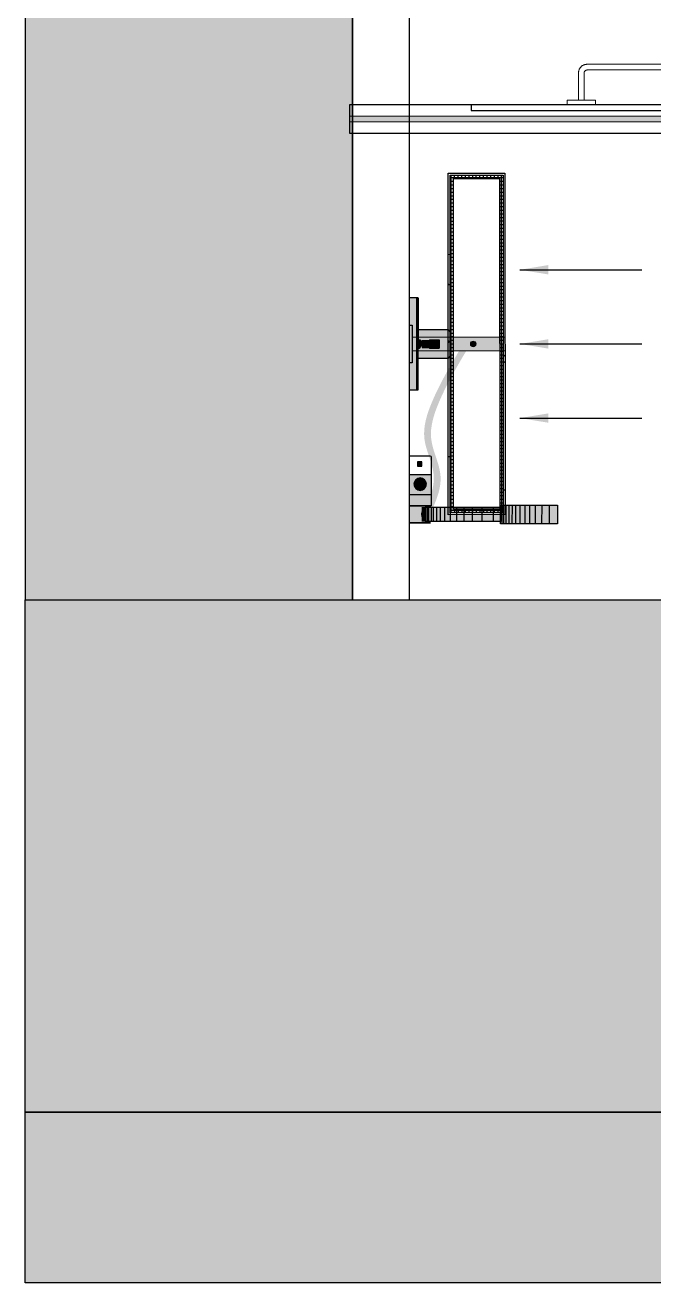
# Model space of a CAD drawing. Header units: millimetres. Extents: x 307301 to 459443, y -2888111 to -2805601.
# Drawn here: x 439948 to 441052, y -2882660 to -2880450 of the extents above; entities that cross this region are included whole.
import ezdxf

# ---------------------------------------------------------------- set-up
doc = ezdxf.new("R2010")
doc.units = ezdxf.units.MM
doc.header["$LTSCALE"] = 10
doc.header["$MEASUREMENT"] = 0
doc.linetypes.add('( Hidden )', pattern=[0.375, 0.25, -0.125])
doc.linetypes.add('DASHED', pattern=[19.049999999999997, 12.7, -6.349999999999998])
for name, color, linetype in [('BMA  furniture', 6, 'Continuous'), ('COL', 2, 'Continuous'), ('DT-HATCH', 7, 'Continuous'), ('DT-MEDIUM', 5, 'Continuous'), ('Furniture - Plan', 3, 'Continuous'), ('GLASS', 4, 'Continuous'), ('LELVEL DROP', 3, '( Hidden )'), ('PDA FURNITURE', 6, 'Continuous'), ('SANITARY WARE', 250, 'Continuous')]:
    doc.layers.add(name, color=color, linetype=linetype)
for name, color, linetype, lineweight in [('COLUMN HATCH', 252, 'Continuous', 5), ('DT-MEDIUM LIGHT', 6, 'Continuous', 15), ('FURNITURE', 46, 'Continuous', 9), ('PARTITION - BMA', 6, 'Continuous', 18)]:
    doc.layers.add(name, color=color, linetype=linetype, lineweight=lineweight)
doc.layers.add('MCPL-COLUMN-1', color=7, linetype='Continuous', true_color=0x00fa00)
doc.styles.add('ARIALNARROW', font='calibri.ttf')
doc.dimstyles.new('IMRAN', dxfattribs={"dimtxt": 40, "dimasz": 19, "dimexe": 10, "dimexo": 10, "dimgap": 0.01, "dimtad": 0, "dimdec": 0, "dimzin": 11, "dimtxsty": 'ARIALNARROW', "dimblk": 'ARCHTICK', "dimcen": 0.075, "dimclrd": 3, "dimclre": 8, "dimclrt": 6, "dimadec": 0, "dimazin": 0, "dimtfac": 0.75, "dimtdec": 0, "dimtmove": 1, "dimatfit": 2, "dimfxl": 54.5, "dimarcsym": 0})

# ---------------------------------------------------------------- blocks, each defined once
blk = doc.blocks.new('A$C492F6773')
at = {"color": 8, "linetype": 'DASHED', "ltscale": 5}
for p, q in [((289.4807218908972, 69.45628692768518), (289.4807218908972, 51.45628692768518)), ((280.4807218908972, 60.45628692768518), (298.4807218908973, 60.45628692768518))]:
    blk.add_line(p, q, dxfattribs=at)
at = {"layer": 'DT-MEDIUM', "color": 8, "linetype": 'DASHED', "ltscale": 10}
blk.add_lwpolyline([(-349.9999999999998, -8.53e-14), (350, 7.11e-14), (349.9999999999418, -9.999999999999927), (-349.9999999999998, -10.00000000000008)], close=True, dxfattribs=at)
at = {"layer": 'DT-MEDIUM LIGHT', "color": 8, "linetype": 'DASHED', "ltscale": 5, "elevation": 1.056387e-10}
blk.add_lwpolyline([(298.4807218908973, 60.45628692768518), (298.4807218908973, 8.000000000000043), (280.4807218908972, 8.000000000000043), (280.4807218908972, 60.45628692768518)], dxfattribs=at)
at = {"layer": 'DT-MEDIUM LIGHT', "color": 8, "linetype": 'DASHED', "ltscale": 5}
for points in [[(264.4212111474772, 4.26e-14), (264.4212111474772, 8.000000000000032), (314.4212111474772, 8.00000000000005), (314.4212111474772, 5.68e-14), (264.4212111474772, 4.26e-14)], [(-131.458501920977, -10.00000000000004), (-131.458501920977, -18.00000000000004), (-181.4585019209769, -18.00000000000006), (-181.4585019209769, -10.00000000000005), (-131.458501920977, -10.00000000000004)], [(264.4212111474772, -9.999999999999957), (264.4212111474772, -17.99999999999994), (314.4212111474772, -17.99999999999994), (314.4212111474772, -9.999999999999943), (264.4212111474772, -9.999999999999957)]]:
    blk.add_lwpolyline(points, close=True, dxfattribs=at)
at = {"layer": 'DT-MEDIUM LIGHT', "color": 8, "linetype": 'DASHED', "ltscale": 5, "elevation": -1.056387e-10}
blk.add_lwpolyline([(-151.5180126649209, -65.99064069369345, 0.4142135623730951), (-146.5180126649209, -70.99064069369345), (279.4807218914211, -70.99999999243299, 0.4142135623730951), (284.4807218914212, -65.99999999243298), (284.4807218909555, -17.99999999999994), (294.480721890839, -17.99999999999994), (294.4807218913047, -65.99999999243293, -0.4142135623730951), (279.4807218912465, -80.99999999266576), (-146.5180126653865, -80.99064069369345, -0.4142135623730951), (-161.5180126649209, -65.99064069369345), (-161.5180126652701, -18.00000000000004), (-151.5180126650373, -18.00000000000004)], format="xyb", close=True, dxfattribs=at)
at = {"layer": 'DT-MEDIUM LIGHT', "color": 8, "linetype": 'DASHED', "ltscale": 5}
blk.add_circle((289.4807218908972, 60.45628692768518), 9.000000000000002, dxfattribs=at)
blk = doc.blocks.new('A$C68CD5E65')
at = {"ltscale": 0.5}
h = blk.add_hatch(color=7, dxfattribs=at)
h.dxf.hatch_style = 1
edge = h.paths.add_edge_path()
edge.add_arc((639.4807218908973, 60.45628692768527), 9.000000000000002, 0, 360)
h = blk.add_hatch(color=7, dxfattribs=at)
h.dxf.hatch_style = 1
h.paths.add_polyline_path([(630.4807218908973, 60.45628692768527, 0.4142135623730951), (639.4807218908973, 51.45628692768528, 0.4142135623730951), (648.4807218908973, 60.45628692768527), (648.4807218908973, 8.000000000000128), (630.4807218908973, 8.000000000000128)])
h = blk.add_hatch(color=7, dxfattribs=at)
h.dxf.hatch_style = 1
h.paths.add_polyline_path([(614.4212111474773, 1.279e-13), (614.4212111474773, 8.00000000000012), (664.4212111474773, 8.000000000000135), (664.4212111474773, 1.35e-13)])
h = blk.add_hatch(color=7, dxfattribs=at)
h.dxf.hatch_style = 1
h.paths.add_polyline_path([(218.5414980790229, -9.999999999999957), (218.5414980790229, -17.99999999999996), (168.5414980790228, -17.99999999999996), (168.5414980790228, -9.999999999999973)])
h = blk.add_hatch(color=250)
h.dxf.hatch_style = 1
edge = h.paths.add_edge_path()
edge.add_arc((203.4819873350643, -65.99064069369338), 4.999999999999856, 540.0000000001685, 630.0000000001683)
edge.add_line((203.4819873350789, -70.9906406936934), (629.4807218914211, -70.99999999243288))
edge.add_arc((629.4807218914211, -65.99999999243288), 5.000000000000006, 630, 719.9999999995226)
edge.add_line((634.4807218914211, -65.99999999247471), (634.4212111475242, -17.9999999999952))
edge.add_line((634.4212111475282, -17.99999999999441), (644.4212111474334, -18.00000000000413))
edge.add_line((644.4212111474262, -18.00000000000531), (644.4807218912792, -65.99999999238207))
edge.add_arc((629.4874006647224, -66.00667876610336), 14.99332271409163, 269.9744776023066, 360.0255223986401, ccw=False)
edge.add_line((629.4807218912465, -80.9999999926657), (203.4819873345996, -80.99064069367881))
edge.add_arc((203.4819873348315, -65.9906406939262), 14.99999999975306, 539.9999999991123, 629.9999999991123, ccw=False)
edge.add_line((188.4819873350789, -65.99064069369338), (188.4819873347296, -17.99999999999996))
edge.add_line((188.4819873347296, -17.99999999999996), (198.4819873349625, -17.99999999999996))
edge.add_line((198.4819873349625, -17.99999999999996), (198.4819873350643, -65.99064069370823))
h = blk.add_hatch(color=7, dxfattribs=at)
h.dxf.hatch_style = 1
h.paths.add_polyline_path([(614.4212111474773, -9.999999999999874), (614.4212111474773, -17.99999999999986), (664.4212111474773, -17.99999999999986), (664.4212111474773, -9.999999999999863)])
at = {"layer": 'DT-HATCH', "ltscale": 5}
h = blk.add_hatch(color=4, dxfattribs=at)
h.dxf.hatch_style = 1
h.paths.add_polyline_path([(700, -5.25944e-11), (699.9999999999417, -10.00000000005259), (0, -10), (0, 0)])
at = {"color": 8, "ltscale": 5}
for p, q in [((639.4807218908973, 69.45628692768527), (639.4807218908973, 51.45628692768528)), ((630.4807218908973, 60.45628692768527), (648.4807218908973, 60.45628692768527))]:
    blk.add_line(p, q, dxfattribs=at)
at = {"layer": 'DT-MEDIUM', "color": 134, "ltscale": 10}
blk.add_lwpolyline([(0, 0), (700, 1.563e-13), (699.9999999999417, -9.999999999999844), (0, -10)], close=True, dxfattribs=at)
at = {"layer": 'DT-MEDIUM LIGHT', "ltscale": 5, "elevation": 1.056387e-10}
blk.add_lwpolyline([(648.4807218908973, 60.45628692768527), (648.4807218908973, 8.000000000000128), (630.4807218908973, 8.000000000000128), (630.4807218908973, 60.45628692768527)], dxfattribs=at)
at = {"layer": 'DT-MEDIUM LIGHT', "ltscale": 5}
for points in [[(614.4212111474773, 1.279e-13), (614.4212111474773, 8.00000000000012), (664.4212111474773, 8.000000000000135), (664.4212111474773, 1.35e-13), (614.4212111474773, 1.279e-13)], [(218.5414980790229, -9.999999999999957), (218.5414980790229, -17.99999999999996), (168.5414980790228, -17.99999999999996), (168.5414980790228, -9.999999999999973), (218.5414980790229, -9.999999999999957)], [(614.4212111474773, -9.999999999999874), (614.4212111474773, -17.99999999999986), (664.4212111474773, -17.99999999999986), (664.4212111474773, -9.999999999999863), (614.4212111474773, -9.999999999999874)]]:
    blk.add_lwpolyline(points, close=True, dxfattribs=at)
at = {"layer": 'DT-MEDIUM LIGHT', "ltscale": 5, "elevation": -1.056387e-10}
blk.add_lwpolyline([(198.4819873350789, -65.99064069369338, 0.4142135623730951), (203.4819873350789, -70.9906406936934), (629.4807218914211, -70.99999999243288, 0.4142135623730951), (634.4807218914211, -65.99999999243288), (634.4807218909552, -17.99999999999986), (644.480721890839, -17.99999999999986), (644.4807218913048, -65.99999999243286, -0.4142135623730951), (629.4807218912465, -80.9999999926657), (203.4819873346132, -80.99064069369336, -0.4142135623730951), (188.4819873350789, -65.99064069369338), (188.4819873347296, -17.99999999999996), (198.4819873349625, -17.99999999999996)], format="xyb", close=True, dxfattribs=at)
at = {"layer": 'DT-MEDIUM LIGHT', "ltscale": 5}
blk.add_circle((639.4807218908973, 60.45628692768527), 9.000000000000002, dxfattribs=at)
blk = doc.blocks.new('4324WREWR')
at = {"layer": 'LELVEL DROP'}
h = blk.add_hatch(dxfattribs=at)
h.set_pattern_fill('ANSI31', color=8, scale=20, angle=90)
h.set_pattern_definition([(135, (4991517.37325639, -51780.23172533928), (-1.767766952966368, -1.767766952966368), [])])
h.paths.add_polyline_path([(4991519.395628428, -51773.42475429759), (4991542.37325639, -51773.42475429759), (4991542.37325639, -51768.23172533929), (4991519.395628428, -51768.23172533929)])
h = blk.add_hatch(dxfattribs=at)
h.set_pattern_fill('ANSI31', color=8, scale=20, angle=90)
h.set_pattern_definition([(135, (4991492.37325639, -51792.19350899453), (-1.767766952966368, -1.767766952966368), [])])
h.paths.add_polyline_path([(4991492.37325639, -51785.38653795281), (4991519.348469418, -51785.38653795281), (4991519.348469418, -51780.19350899453), (4991492.37325639, -51780.19350899453)])
at = {"layer": 'LELVEL DROP', "color": 3, "linetype": 'ByBlock', "const_width": 4}
blk.add_lwpolyline([(4991492.37325639, -51778.09160512242), (4991517.37325639, -51778.09160512242), (4991517.37325639, -51766.09160512242), (4991542.37325639, -51766.09160512242)], dxfattribs=at)
blk = doc.blocks.new('A$C3893b7c6')
at = {"layer": 'LELVEL DROP', "xscale": -4.578888891557957, "yscale": 4.578888891557957, "zscale": 4.578888891557957, "rotation": 179.4065631489064}
blk.add_blockref('4324WREWR', (-22856832.52043127, -297.4572350678209), dxfattribs=at)
blk = doc.blocks.new('A$Cab26091c')
at = {"layer": 'DT-HATCH', "ltscale": 5}
h = blk.add_hatch(color=4, dxfattribs=at)
h.dxf.hatch_style = 1
h.paths.add_polyline_path([(0, -19.87499734899029), (1369.99905440188, -19.87499734899029), (1369.99905440188, -29.87499001761898), (0, -29.87499001761898)])
at = {"layer": 'Furniture - Plan', "color": 132, "lineweight": 15, "ltscale": 2.5, "elevation": 0.0003958036140299999}
blk.add_lwpolyline([(0, -19.87499734899029), (1369.99905440188, -19.87499734899029), (1369.99905440188, -29.87499001761898), (0, -29.87499001761898)], close=True, dxfattribs=at)
at = {"layer": 'GLASS'}
blk.add_lwpolyline([(1519.995353227481, -50.00000000139698), (0, -50), (0, 0), (1519.995353227481, -1.396983861923218e-09)], close=True, dxfattribs=at)
at = {"layer": 'PARTITION - BMA', "color": 12, "true_color": 0xb80000, "const_width": 2.116684901462416, "elevation": 93.42750714749054}
blk.add_lwpolyline([(1080.760210013017, -147.7566058831289), (1269.480600052048, -147.7757808906026), (1249.710274853278, -140.1925815814175)], dxfattribs=at)
at = {"color": 6}
for name, p in [('A$C492F6773', (563.4958365424536, -40.12498799106106, -0.0003958036140299999)), ('A$C68CD5E65', (584.5703358543105, -40.12498799106106, -0.0003958036140299999))]:
    blk.add_blockref(name, p, dxfattribs=at)
at = {"layer": 'Furniture - Plan', "color": 3, "rotation": 90.5934368490764}
blk.add_blockref('A$C3893b7c6', (1445.321166391659, -29.87499002320692, 0.0003958036140299999), dxfattribs=at)
blk = doc.blocks.new('A$C9a3b0c70')
at = {"layer": 'COLUMN HATCH'}
h = blk.add_hatch(color=252, dxfattribs=at)
h.dxf.hatch_style = 1
h.paths.add_polyline_path([(6399.180065273307, 21922.26572092995), (7079.936428858433, 21922.2656982569), (7079.881556202658, 22222.26569825877), (5679.884550672956, 22222.26569825877), (5679.939411646221, 21922.26569942012)])
h = blk.add_hatch(color=252, dxfattribs=at)
h.dxf.hatch_style = 1
h.paths.add_polyline_path([(6399.234926246572, 21022.26572209178), (7079.991289831698, 21022.26569941873), (7079.936417175923, 21922.26569942012), (5679.939411646221, 21922.26569942012), (5679.994272619486, 21022.26570058195)])
h = blk.add_hatch(color=252, dxfattribs=at)
h.dxf.hatch_style = 1
h.paths.add_polyline_path([(6254.766249730252, 21022.26570910867), (5679.920297539327, 21022.26570910867), (5679.920297539327, 19532.26569942012), (6254.766249730252, 19532.26569942012)])
at = {"layer": 'COL', "elevation": 0.05547479510309496}
for points in [[(6399.180065273307, 21922.26572092995), (7079.936428858433, 21922.2656982569), (7079.881556202658, 22222.26569825877), (5679.884550672956, 22222.26569825877), (5679.939411646221, 21922.26569942012), (6399.180065273307, 21922.26572092995)], [(6399.234926246572, 21022.26572209178), (7079.991289831698, 21022.26569941873), (7079.936417175923, 21922.26569942012), (5679.939411646221, 21922.26569942012), (5679.994272619486, 21022.26570058195), (6399.234926246572, 21022.26572209178)], [(5679.916095389053, 21022.26570910867), (6254.766249730252, 21022.26571111707), (6254.865300939418, 19532.26570042409), (5680.015146597754, 19532.26569841616)]]:
    blk.add_lwpolyline(points, close=True, dxfattribs=at)
blk = doc.blocks.new('_ArchTick')
at = {"color": 0, "linetype": 'ByBlock', "const_width": 0.15}
blk.add_lwpolyline([(-0.5, -0.5), (0.5, 0.5)], dxfattribs=at)
blk = doc.blocks.new('DHDHD')
at = {"layer": 'Furniture - Plan', "ltscale": 0.01}
h = blk.add_hatch(color=250, dxfattribs=at)
h.dxf.hatch_style = 1
h.set_gradient(color1=(51, 51, 51), color2=(105, 105, 105), one_color=1, tint=0.4099999964237213, name='INVCYLINDER')
h.paths.add_polyline_path([(1413997.725998626, -237835.3289635451), (1413996.879467418, -237835.3293484697, 0.4142135623730951), (1413995.879922229, -237836.3298030745), (1413995.95313024, -237997.3297864303, 0.4142135623730951), (1413996.953584844, -237998.3293316188), (1413997.800116052, -237998.3289466941)])
h = blk.add_hatch(color=250, dxfattribs=at)
h.dxf.hatch_style = 1
h.set_gradient(color1=(51, 51, 51), color2=(105, 105, 105), one_color=1, tint=0.4099999964237213, name='INVCYLINDER')
h.paths.add_polyline_path([(1413997.725998626, -237835.3289635451), (1414010.87946597, -237835.3229825558), (1414010.953583397, -237998.3229657049), (1413997.800116052, -237998.3289466941)])
h = blk.add_hatch(color=250, dxfattribs=at)
h.dxf.hatch_style = 1
h.set_gradient(color1=(51, 51, 51), color2=(105, 105, 105), one_color=1, tint=0.4099999964237213, name='INVCYLINDER')
edge = h.paths.add_edge_path()
edge.add_line((1413995.905158531, -237891.8297973369), (1413995.927893938, -237941.8297921679))
edge.add_line((1413995.927893938, -237941.8297921679), (1413944.92789921, -237941.852982283))
edge.add_arc((1413944.925170962, -237935.8529829033), 6, -179.97394714177858, -89.97394714177858, ccw=False)
edge.add_line((1413938.925171582, -237935.8557111522), (1413938.907892673, -237897.8557150806))
edge.add_arc((1413944.907892052, -237897.8529868318), 6, 90.02605285822148, 180.0260528582215, ccw=False)
edge.add_line((1413944.905163803, -237891.852987452), (1413995.905158531, -237891.8297973369))
h = blk.add_hatch(color=252, dxfattribs=at)
h.dxf.hatch_style = 1
h.set_gradient(color1=(132, 132, 132), one_color=1, tint=1, name='CURVED')
h.paths.add_polyline_path([(1414010.901504803, -237883.7910613418), (1414005.963830224, -237883.7933065429), (1414005.993869986, -237949.8571321197), (1414010.931544565, -237949.8548869187)])
h = blk.add_hatch(color=250, dxfattribs=at)
h.dxf.hatch_style = 1
h.set_gradient(color1=(51, 51, 51), color2=(105, 105, 105), one_color=1, tint=0.4099999964237213, name='INVCYLINDER')
h.paths.add_polyline_path([(1413842.973361658, -237904.7920166966), (1413842.984372253, -237929.0066568196), (1414005.984355402, -237928.9325393928), (1414005.973344807, -237904.7178992698)])
h = blk.add_hatch(color=250, dxfattribs=at)
h.dxf.hatch_style = 1
h.set_gradient(color1=(51, 51, 51), color2=(105, 105, 105), one_color=1, tint=0.4099999964237213, name='INVCYLINDER')
edge = h.paths.add_edge_path()
edge.add_arc((1413898.978861167, -237916.8738731022), 5, 0, 360)
h = blk.add_hatch(color=250, dxfattribs=at)
h.dxf.hatch_style = 1
h.set_gradient(color1=(51, 51, 51), color2=(105, 105, 105), one_color=1, tint=0.4099999964237213, name='INVCYLINDER')
h.paths.add_polyline_path([(1413958.919940371, -237924.3466181782), (1413975.37663453, -237924.3391351847), (1413975.369813907, -237909.3391367354), (1413958.913119748, -237909.3466197289)])
h = blk.add_hatch(color=250, dxfattribs=at)
h.dxf.hatch_style = 1
h.set_gradient(color1=(51, 51, 51), color2=(105, 105, 105), one_color=1, tint=0.4099999964237213, name='INVCYLINDER')
h.paths.add_polyline_path([(1413975.369813907, -237909.3391367354), (1413975.37663453, -237924.3391351847), (1413976.909096427, -237922.8052790074), (1413976.903670085, -237910.8715986327)])
h = blk.add_hatch(color=250, dxfattribs=at)
h.dxf.hatch_style = 1
h.set_gradient(color1=(51, 51, 51), color2=(105, 105, 105), one_color=1, tint=0.4099999964237213, name='INVCYLINDER')
h.paths.add_polyline_path([(1413976.903670085, -237910.8715986327), (1413988.792024568, -237910.8661929006), (1413988.791976047, -237910.7594846268), (1413988.797439692, -237922.7752016542), (1413988.796535845, -237920.7874512334), (1413988.79745091, -237922.7998732752), (1413976.909096427, -237922.8052790074)])
h = blk.add_hatch(color=250, dxfattribs=at)
h.dxf.hatch_style = 1
h.set_gradient(color1=(51, 51, 51), color2=(105, 105, 105), one_color=1, tint=0.4099999964237213, name='INVCYLINDER')
edge = h.paths.add_edge_path()
edge.add_line((1413992.610472975, -237928.0993459093), (1413992.594866435, -237928.0699076217))
edge.add_arc((1413993.486067235, -237927.6162986107), 1.000000000091767, 206.9754712052001, 208.8846157496298)
edge = h.paths.add_edge_path()
edge.add_line((1413993.484573338, -237924.3309013566), (1413995.919936545, -237924.3297939771))
edge.add_line((1413995.919936545, -237924.3297939771), (1413995.913115923, -237909.3297955278))
edge.add_line((1413995.913115923, -237909.3297955278), (1413993.477752716, -237909.3309029074))
edge.add_arc((1413993.478207424, -237910.330902804), 0.999999999985448, 90.02605285822148, 151.1674899426624)
edge.add_line((1413992.602174236, -237909.8486519844), (1413990.057862962, -237914.4705230661))
edge.add_arc((1413989.181829774, -237913.9882722465), 0.999999999979274, -112.82802677992322, -28.83251005697241, ccw=False)
edge.add_line((1413988.793863296, -237914.9099457308), (1413988.795491087, -237918.4898045035))
edge.add_line((1413988.795491087, -237918.4898045035), (1413989.183876577, -237918.4896279014))
edge.add_arc((1413989.184331285, -237919.489627798), 0.9999999999797871, 28.884615764831324, 90.02605285988898, ccw=False)
edge.add_line((1413990.059925545, -237919.0065804993), (1413992.60852437, -237923.8139487581))
edge.add_arc((1413993.48411863, -237923.3309014601), 0.9999999999636202, 208.8846157151608, 270.0260528582214)
h = blk.add_hatch(color=250, dxfattribs=at)
h.dxf.hatch_style = 1
h.set_gradient(color1=(51, 51, 51), color2=(105, 105, 105), one_color=1, tint=0.4099999964237213, name='INVCYLINDER')
h.paths.add_polyline_path([(1413989.014267676, -238131.7856010717), (1413997.014266849, -238131.7819634065), (1413997.010629184, -238123.7819642336), (1413989.010630011, -238123.7856018987)])
h = blk.add_hatch(color=250, dxfattribs=at)
h.dxf.hatch_style = 1
h.set_gradient(color1=(51, 51, 51), color2=(105, 105, 105), one_color=1, tint=0.4099999964237213, name='INVCYLINDER')
h.paths.add_polyline_path([(1413973.020851398, -238146.2682432884), (1413973.045860345, -238201.2682376025), (1414011.045856417, -238201.2509586932), (1414011.020847469, -238146.2509643791)])
h = blk.add_hatch(color=250, dxfattribs=at)
h.dxf.hatch_style = 1
h.set_gradient(color1=(51, 51, 51), color2=(105, 105, 105), one_color=1, tint=0.4099999964237213, name='INVCYLINDER')
h.paths.add_polyline_path([(1413973.020851398, -238146.2682432884), (1413973.045860345, -238201.2682376025), (1414011.045856417, -238201.2509586932), (1414011.020847469, -238146.2509643791)])
h = blk.add_hatch(color=250, dxfattribs=at)
h.dxf.hatch_style = 1
h.set_gradient(color1=(51, 51, 51), color2=(105, 105, 105), one_color=1, tint=0.4099999964237213, name='INVCYLINDER')
h.paths.add_polyline_path([(1414003.028579472, -238163.2596020763, 1), (1413981.028579472, -238163.2596020763, 1)])
h = blk.add_hatch(color=250, dxfattribs=at)
h.dxf.hatch_style = 1
h.set_gradient(color1=(51, 51, 51), color2=(105, 105, 105), one_color=1, tint=0.4099999964237213, name='INVCYLINDER')
h.paths.add_polyline_path([(1413751.100765178, -238199.9223660164), (1413751.115770546, -238232.9223626049), (1413851.115760209, -238232.8768917909), (1413851.10075484, -238199.8768952024)])
h = blk.add_hatch(color=250, dxfattribs=at)
h.dxf.hatch_style = 1
h.set_gradient(color1=(51, 51, 51), color2=(105, 105, 105), one_color=1, tint=0.4099999964237213, name='INVCYLINDER')
edge = h.paths.add_edge_path()
edge.add_line((1413851.113941376, -238228.8768922044), (1413982.31249789, -238228.8172351466))
edge.add_arc((1413974.09011309, -238216.2499880703), 15.01809944291388, 303.1955586434722, 415.8792833828648)
edge.add_line((1413982.514341197, -238203.8171407823), (1413851.102573673, -238203.8768947889))
edge.add_line((1413851.102573673, -238203.8768947889), (1413851.113941376, -238228.8768922044))
h = blk.add_hatch(color=250, dxfattribs=at)
h.dxf.hatch_style = 1
h.set_gradient(color1=(51, 51, 51), color2=(105, 105, 105), one_color=1, tint=0.4099999964237213, name='INVCYLINDER')
edge = h.paths.add_edge_path()
edge.add_arc((1414009.058603816, -238229.2856552987), 1.999999999961897, 280.5730940889928, 360.0260528603574)
edge.add_line((1414011.058603609, -238229.2847458823), (1414011.045856417, -238201.2509586932))
edge.add_line((1414011.045856417, -238201.2509586932), (1413975.120740758, -238201.2672941374))
edge.add_arc((1413974.09011309, -238216.2499880703), 15.01809944284643, -89.5980567149648, 86.06494390156871, ccw=False)
edge.add_line((1413974.195467704, -238231.2677179681), (1414009.42558331, -238231.2516985461))
at = {"layer": 'SANITARY WARE', "ltscale": 0.01}
h = blk.add_hatch(color=252, dxfattribs=at)
h.dxf.hatch_style = 1
h.set_gradient(color1=(132, 132, 132), one_color=1, tint=1, name='CURVED')
edge = h.paths.add_edge_path()
edge.add_line((1413923.138960953, -237928.0182731804), (1413911.122465267, -237928.9756738709))
edge.add_spline(control_points=[(1413911.122465267, -237928.9756738709), (1413928.221523231, -237957.8891902363), (1413956.470188059, -238005.6560458446), (1413982.294988826, -238083.6231123546), (1413943.330097934, -238153.0232827526), (1413967.442313933, -238200.9446169309), (1413981.233717708, -238228.3540623796)], knot_values=[0, 0, 0, 0, 101.8203676769393, 168.2133276132845, 232.5017241995299, 318.4084548010587, 318.4084548010587, 318.4084548010587, 318.4084548010587], degree=3, periodic=0)
edge.add_line((1413981.233717708, -238228.3540623796), (1413993.250213393, -238227.3966616891))
edge.add_spline(control_points=[(1413993.250213393, -238227.3966616891), (1413979.458809618, -238199.9872162404), (1413955.346593619, -238152.0658820621), (1413994.311484511, -238082.6657116641), (1413968.486683744, -238004.6986451542), (1413940.238018916, -237956.9317895457), (1413923.138960953, -237928.0182731804)], knot_values=[0, 0, 0, 0, 85.9067306015288, 150.1951271877743, 216.5880871241194, 318.4084548010587, 318.4084548010587, 318.4084548010587, 318.4084548010587], degree=3, periodic=0)
at = {"layer": 'BMA  furniture', "color": 3, "ltscale": 0.01}
blk.add_lwpolyline([(1414010.901504803, -237883.7910613418), (1414005.963830224, -237883.7933065429), (1414005.993869986, -237949.8571321197), (1414010.931544565, -237949.8548869187)], close=True, dxfattribs=at)
at = {"layer": 'FURNITURE', "color": 6}
blk.add_lwpolyline([(1413842.973361658, -237904.7920166966), (1413842.984372253, -237929.0066568196), (1414005.984355402, -237928.9325393928), (1414005.973344807, -237904.7178992698)], close=True, dxfattribs=at)
at = {"layer": 'FURNITURE'}
blk.add_circle((1413898.978861167, -237916.8738731022), 5, dxfattribs=at)
at = {"layer": 'Furniture - Plan', "color": 252, "ltscale": 0.01}
blk.add_lwpolyline([(1413997.010629184, -238123.7819642336), (1413997.014266849, -238131.7819634065), (1413989.014267676, -238131.7856010717), (1413989.010630011, -238123.7856018987)], close=True, dxfattribs=at)
at = {"layer": 'SANITARY WARE', "color": 6, "ltscale": 0.5}
for p, q in [((1413975.369813907, -237909.3391367354), (1413958.913119748, -237909.3466197289)), ((1413958.913119748, -237909.3466197289), (1413958.919940371, -237924.3466181782)), ((1413975.369813907, -237909.3391367354), (1413975.37663453, -237924.3391351847)), ((1413975.37663453, -237924.3391351847), (1413958.919940371, -237924.3466181782))]:
    blk.add_line(p, q, dxfattribs=at)
at = {"layer": 'SANITARY WARE', "color": 3, "ltscale": 0.5}
for p, q in [((1413976.903670085, -237910.8715986327), (1413975.369813907, -237909.3391367354)), ((1413988.792024568, -237910.8661929006), (1413976.903670085, -237910.8715986327)), ((1413976.903670085, -237910.8715986327), (1413976.909096427, -237922.8052790074)), ((1413988.793898992, -237914.9884487452), (1413988.792024568, -237910.8661929006)), ((1413988.793898992, -237914.9884487452), (1413988.795491087, -237918.4898045035)), ((1413989.183876577, -237918.4896279014), (1413988.795491087, -237918.4898045035)), ((1413988.795491087, -237918.4898045035), (1413988.79736551, -237922.612060348)), ((1413992.602174236, -237909.8486519844), (1413990.057862962, -237914.4705230661)), ((1413992.60852437, -237923.8139487589), (1413990.059925545, -237919.0065804992)), ((1413995.913115923, -237909.3297955278), (1413993.477752716, -237909.3309029074)), ((1413958.919940371, -237924.3466181782), (1413974.474331998, -237924.339545469)), ((1413976.909096427, -237922.8052790074), (1413975.37663453, -237924.3391351847)), ((1413988.79745091, -237922.7998732752), (1413976.909096427, -237922.8052790074)), ((1413988.796535845, -237920.7874512334), (1413988.79745091, -237922.7998732752)), ((1413995.919936545, -237924.3297939771), (1413993.484573338, -237924.3309013566))]:
    blk.add_line(p, q, dxfattribs=at)
at = {"layer": 'SANITARY WARE', "color": 6, "ltscale": 5}
for p, q in [((1414009.005842307, -238113.2518772069), (1413975.005845822, -238113.2673372837)), ((1414011.036762254, -238181.2509607608), (1413973.036766183, -238181.2682396701)), ((1414011.045856417, -238201.2509586932), (1413973.045860345, -238201.2682376025)), ((1414009.42558331, -238231.2516985461), (1413973.998415887, -238231.2678075691))]:
    blk.add_line(p, q, dxfattribs=at)
at = {"layer": 'SANITARY WARE', "color": 8, "ltscale": 0.5}
for p, q in [((1413765.657054859, -238199.9157471523), (1413765.672060228, -238232.9157437408)), ((1413778.684964692, -238199.9098232551), (1413778.69997006, -238232.9098198435)), ((1413790.265123452, -238199.9045576621), (1413790.28012882, -238232.9045542505)), ((1413799.818932804, -238199.9002134667), (1413799.833938173, -238232.9002100552)), ((1413808.504117939, -238199.896264242), (1413808.519123307, -238232.8962608304)), ((1413817.189303074, -238199.8923150171), (1413817.204308442, -238232.8923116056)), ((1413824.426869266, -238199.8890240366), (1413824.441874634, -238232.889020625)), ((1413830.796075501, -238199.8861279063), (1413830.811080869, -238232.8861244948)), ((1413836.58615488, -238199.8834951099), (1413836.601160249, -238232.8834916983)), ((1413841.797239535, -238199.881125587), (1413841.812244904, -238232.8811221755)), ((1413845.560837378, -238199.8794142482), (1413845.575842746, -238232.8794108367)), ((1413848.745440495, -238199.8779661831), (1413848.760445864, -238232.8779627716)), ((1413863.031999153, -238228.871472966), (1413863.02063145, -238203.8714755505)), ((1413883.090162826, -238228.8623523547), (1413883.078795123, -238203.8623549392)), ((1413900.437806694, -238228.854464239), (1413900.426438991, -238203.8544668235)), ((1413915.074798626, -238228.847808679), (1413915.063430923, -238203.8478112635)), ((1413927.904777355, -238228.8419747826), (1413927.893409651, -238203.8419773671)), ((1413939.108497052, -238228.8368803595), (1413939.097129348, -238203.836882944)), ((1413948.944213583, -238228.8324079787), (1413948.932845879, -238203.8324105632)), ((1413956.19515346, -238228.829110917), (1413956.183785757, -238203.8291135015)), ((1413962.593373256, -238228.8262015941), (1413962.582005552, -238203.8262041786)), ((1413968.795825635, -238228.8233812882), (1413968.784457931, -238203.8233838727)), ((1413971.929679727, -238228.8219562991), (1413971.918312024, -238203.8219588836)), ((1413976.761013935, -238228.8197594518), (1413976.749646232, -238203.8197620364)), ((1413979.503084443, -238228.8185126099), (1413979.491716739, -238203.8185151945)), ((1413981.984048811, -238228.8173844951), (1413981.972681108, -238203.8173870796)), ((1413983.485678593, -238228.8167016918), (1413983.47431089, -238203.8167042763)), ((1413984.791458041, -238228.8161079432), (1413984.780090338, -238203.8161105277)), ((1413985.901304239, -238228.815603287), (1413985.889936535, -238203.8156058715)), ((1413986.945977548, -238228.8151282655), (1413986.934609844, -238203.81513085)), ((1413987.859973411, -238228.8147126641), (1413987.848605708, -238203.8147152486))]:
    blk.add_line(p, q, dxfattribs=at)
at = {"layer": 'SANITARY WARE', "color": 6, "ltscale": 0.5}
blk.add_lwpolyline([(1413997.725998626, -237835.3289635451), (1413996.879467418, -237835.3293484697, 0.4142135623730951), (1413995.879922229, -237836.3298030745), (1413995.95313024, -237997.3297864303, 0.4142135623730951), (1413996.953584844, -237998.3293316188), (1413997.800116052, -237998.3289466941)], format="xyb", close=True, dxfattribs=at)
at = {"layer": 'SANITARY WARE', "color": 3, "ltscale": 0.5}
for points in [[(1414010.87946597, -237835.3229825558), (1413997.725998626, -237835.3289635451), (1413997.800116052, -237998.3289466941), (1414010.953583397, -237998.3229657049)], [(1413973.020851398, -238146.2682432884), (1413973.045860345, -238201.2682376025), (1414011.045856417, -238201.2509586932), (1414011.020847469, -238146.2509643791)]]:
    blk.add_lwpolyline(points, close=True, dxfattribs=at)
at = {"layer": 'SANITARY WARE', "color": 6, "linetype": 'ByBlock', "elevation": -6.15112389522839e-08}
blk.add_lwpolyline([(1413995.905158531, -237891.8297973369), (1413995.927893938, -237941.8297921679), (1413944.92789921, -237941.852982283, -0.4142135623730951), (1413938.925171582, -237935.8557111522), (1413938.907892672, -237897.8557150806, -0.4142135623730951), (1413944.905163803, -237891.852987452)], format="xyb", close=True, dxfattribs=at)
at = {"layer": 'SANITARY WARE', "color": 6, "ltscale": 0.5}
blk.add_lwpolyline([(1413973.998415887, -238231.2678075691), (1414009.046316694, -238231.2856175549, 0.4161474852334708), (1414011.058603609, -238229.2847458823), (1414011.006751517, -238115.2509675839, 0.4142135623730951), (1414009.005842307, -238113.2518772069), (1413975.005845822, -238113.2673372837, 0.4142135623730951), (1413973.006755445, -238115.2682464932), (1413973.045860345, -238201.2682376025)], format="xyb", dxfattribs=at)
at = {"layer": 'SANITARY WARE', "color": 6, "ltscale": 5}
blk.add_lwpolyline([(1413751.100765178, -238199.9223660164), (1413751.115770546, -238232.9223626049), (1413851.115760209, -238232.8768917909), (1413851.10075484, -238199.8768952024)], close=True, dxfattribs=at)
blk.add_lwpolyline([(1413751.10258401, -238203.9223656029), (1413751.113951714, -238228.9223630184)], dxfattribs=at)
for points in [[(1413851.113941376, -238228.8768922044), (1413982.31249789, -238228.8172351466, 0.5355422616556692), (1413982.514341197, -238203.8171407823), (1413851.102573673, -238203.8768947889)], [(1414009.42558331, -238231.2516985461, 0.3612694525360095), (1414011.058603609, -238229.2847458823), (1414011.045856417, -238201.2509586932), (1413975.120740758, -238201.2672941374, -0.9628511017278416), (1413974.195467704, -238231.2677179681)]]:
    blk.add_lwpolyline(points, format="xyb", close=True, dxfattribs=at)
at = {"layer": 'SANITARY WARE', "color": 6, "ltscale": 0.5}
blk.add_circle((1413992.028579472, -238163.2596020763), 11, dxfattribs=at)
at = {"layer": 'SANITARY WARE', "color": 3, "ltscale": 0.5}
for centre, start, end in [((1413989.181829774, -237913.9882722465), 247.1719732211507, 331.1674899425187), ((1413989.184331285, -237919.489627798), 28.88461576947986, 90.02605286369244), ((1413993.478207424, -237910.330902804), 90.02605286369244, 151.1674899425187), ((1413993.48411863, -237923.33090146), 208.8846157694798, 270.0260528636924)]:
    blk.add_arc(centre, 1, start, end, dxfattribs=at)
at = {"layer": 'SANITARY WARE', "color": 6, "ltscale": 5}
blk.add_arc((1413974.09011309, -238216.2499880703), 15.01809944286644, 269.6501624338883, 93.9871618165603, dxfattribs=at)
blk = doc.blocks.new('A$C6DFD0AEF')
at = {"layer": 'BMA  furniture', "linetype": 'Continuous', "true_color": 0x636363}
h = blk.add_hatch(dxfattribs=at)
h.set_pattern_fill('WOOD2', color=251, scale=250, angle=313, style=0, pattern_type=2)
h.set_pattern_definition([(286.4349, (-28370.11407682721, 115985.6121843261), (12.33921836787039, 353.3380847112048), [33.54100000000001, -525.476]), (237.5742000000001, (-28360.62443154962, 115953.4415978766), (3743.141971613198, 5883.356985154836), [129.156, -12786.4355]), (205.4744000000001, (-28247.0402721452, 116014.9223975817), (-3777.913601824779, -1813.799275080475), [49.81225000000002, -4931.4025]), (268.0000000000001, (-28292.00954837304, 115993.4977810031), (170.4996427765441, -182.8384819839517), [63.63949999999999, -289.91375]), (223, (-28294.23053874309, 115929.8969382274), (-12.33883538916799, -353.3380154204173), [47.5, -202.5]), (262.0939000000001, (-28328.96983957001, 115897.5020161244), (-476.7238864928795, -3521.041748931938), [103.07775, -5050.8045]), (223, (-28343.14824229547, 115795.4041567142), (-12.33883538916799, -353.3380154204173), [30, -220]), (240.5256, (-28182.25042793926, 115945.4437959279), (2072.914882180876, 3642.186552658742), [49.81224999999993, -4931.402499999993]), (256.6901, (-28206.75975336523, 115902.0785683007), (195.1769524046069, 523.8377740353994), [54.08325, -847.3044999999998]), (292.7751000000001, (-28219.21071913622, 115849.4480310493), (1144.139798055235, -2693.221960546397), [50.62124999999999, -5011.492999999999])])
h.paths.add_polyline_path([(-292.849531566957, -217.5), (-885.8495315669569, -217.5), (-885.8495315669569, -124.5), (-292.849531566957, -124.5)], flags=16)
h.paths.add_polyline_path([(-289.349531566957, -221), (-889.3495315669568, -221), (-889.3495315669568, -121), (-289.349531566957, -121)])
at = {"layer": 'BMA  furniture', "ltscale": 5}
h = blk.add_hatch(dxfattribs=at)
h.set_pattern_fill('NET', color=3, scale=2)
h.set_pattern_definition([(0, (-28472.50359505389, 115890.1324139173), (0, 6.349999999999998), []), (90, (-28472.50359505389, 115890.1324139173), (-6.349999999999998, 4e-16), [])])
h.paths.add_polyline_path([(-292.849531566957, -124.5), (-885.8495315669569, -124.5), (-885.8495315669569, -217.5), (-292.849531566957, -217.5)])
h.paths.add_polyline_path([(-298.849531566957, -130.5), (-298.849531566957, -211.5), (-879.8495315669568, -211.5), (-879.8495315669568, -130.5)], flags=16)
at = {"layer": 'BMA  furniture', "color": 3, "ltscale": 5}
blk.add_lwpolyline([(-289.349531566957, -221), (-889.3495315669568, -221), (-889.3495315669568, -121), (-289.349531566957, -121), (-289.349531566957, -221)], dxfattribs=at)
blk.add_lwpolyline([(-292.849531566957, -217.5), (-885.8495315669569, -217.5), (-885.8495315669569, -124.5), (-292.849531566957, -124.5)], close=True, dxfattribs=at)
at = {"layer": 'BMA  furniture', "color": 6, "ltscale": 5}
blk.add_lwpolyline([(-298.849531566957, -211.5), (-879.8495315669569, -211.5), (-879.8495315669569, -130.5), (-298.849531566957, -130.5)], close=True, dxfattribs=at)
at = {"layer": 'BMA  furniture', "color": 3, "ltscale": 2}
for points, override in [([(-719.659627172512, -247.0595314326347), (-719.659627172512, -461.4030603972933)], {"dimasz": 50, "dimfxl": 150}), ([(-589.3495315669587, -247.0595314326347), (-589.3495315669587, -461.4030603972933)], {"dimasz": 50, "dimgap": 0.01, "dimtad": 0, "dimfxl": 150}), ([(-459.0394359614056, -247.0595314326347), (-459.0394359614056, -461.4030603972933)], {"dimasz": 50, "dimfxl": 150})]:
    blk.add_leader(points, dimstyle='IMRAN', override=override, dxfattribs=at)
blk = doc.blocks.new('SDTYTYT')
at = {"layer": 'Furniture - Plan', "color": 3, "rotation": 180}
blk.add_blockref('DHDHD', (1632117.84618883, -2982100.036395092), dxfattribs=at)
at = {"layer": 'SANITARY WARE', "lineweight": -2, "ltscale": 5, "xscale": -1, "rotation": 89.97394714176939}
blk.add_blockref('A$C6DFD0AEF', (218053.6012545751, -2744772.48513651, 0.001157976202279813), dxfattribs=at)

msp = doc.modelspace()

# ---------------------------------------------------------------- linework, layer by layer
at = {"layer": 'MCPL-COLUMN-1', "color": 8, "elevation": 0.05547479540109611}
msp.add_lwpolyline([(440666.7730948376, -2882359.961821956), (441347.5294584223, -2882359.961799283), (441347.474585767, -2882659.961799284), (439947.4775802373, -2882659.961799284), (439947.5324412101, -2882359.961800446), (440666.7730948376, -2882359.961821956)], close=True, dxfattribs=at)
at = {"layer": 'PDA FURNITURE', "elevation": 0.05547479569909773}
msp.add_lwpolyline([(441142.5340654492, -2878859.966447222), (441142.5340654492, -2879219.961800447), (440522.3592792946, -2879219.961786845), (440522.3592123045, -2881459.961818798), (442187.4651770875, -2881459.961818798), (442187.5324412102, -2882210.344401817), (444947.5324411747, -2882210.344401817), (444947.5324411747, -2881309.961800446), (445240.0324411875, -2881309.961800446), (445232.5315784583, -2878859.961800447)], dxfattribs=at)
at = {"layer": 'PDA FURNITURE', "elevation": 0.05547479540109634}
msp.add_lwpolyline([(440622.5151344009, -2879219.961800447), (440522.3592792936, -2879219.961800447), (440522.3592792936, -2881459.961818798), (440622.5151344009, -2881459.961818798)], close=True, dxfattribs=at)

# ---------------------------------------------------------------- block references
at = {"xscale": -1, "rotation": 180}
msp.add_blockref('A$C9a3b0c70', (434267.5930295638, -2860437.696101026), dxfattribs=at)
at = {"layer": 'BMA  furniture', "xscale": -1, "rotation": 180}
msp.add_blockref('SDTYTYT', (222515.614183199, -5625193.257737724, 0.05547479510309496), dxfattribs=at)
at = {"layer": 'PDA FURNITURE', "xscale": -1, "rotation": 180}
msp.add_blockref('A$Cab26091c', (440517.4846667072, -2880639.743413869), dxfattribs=at)

doc.saveas('drawing.dxf')
